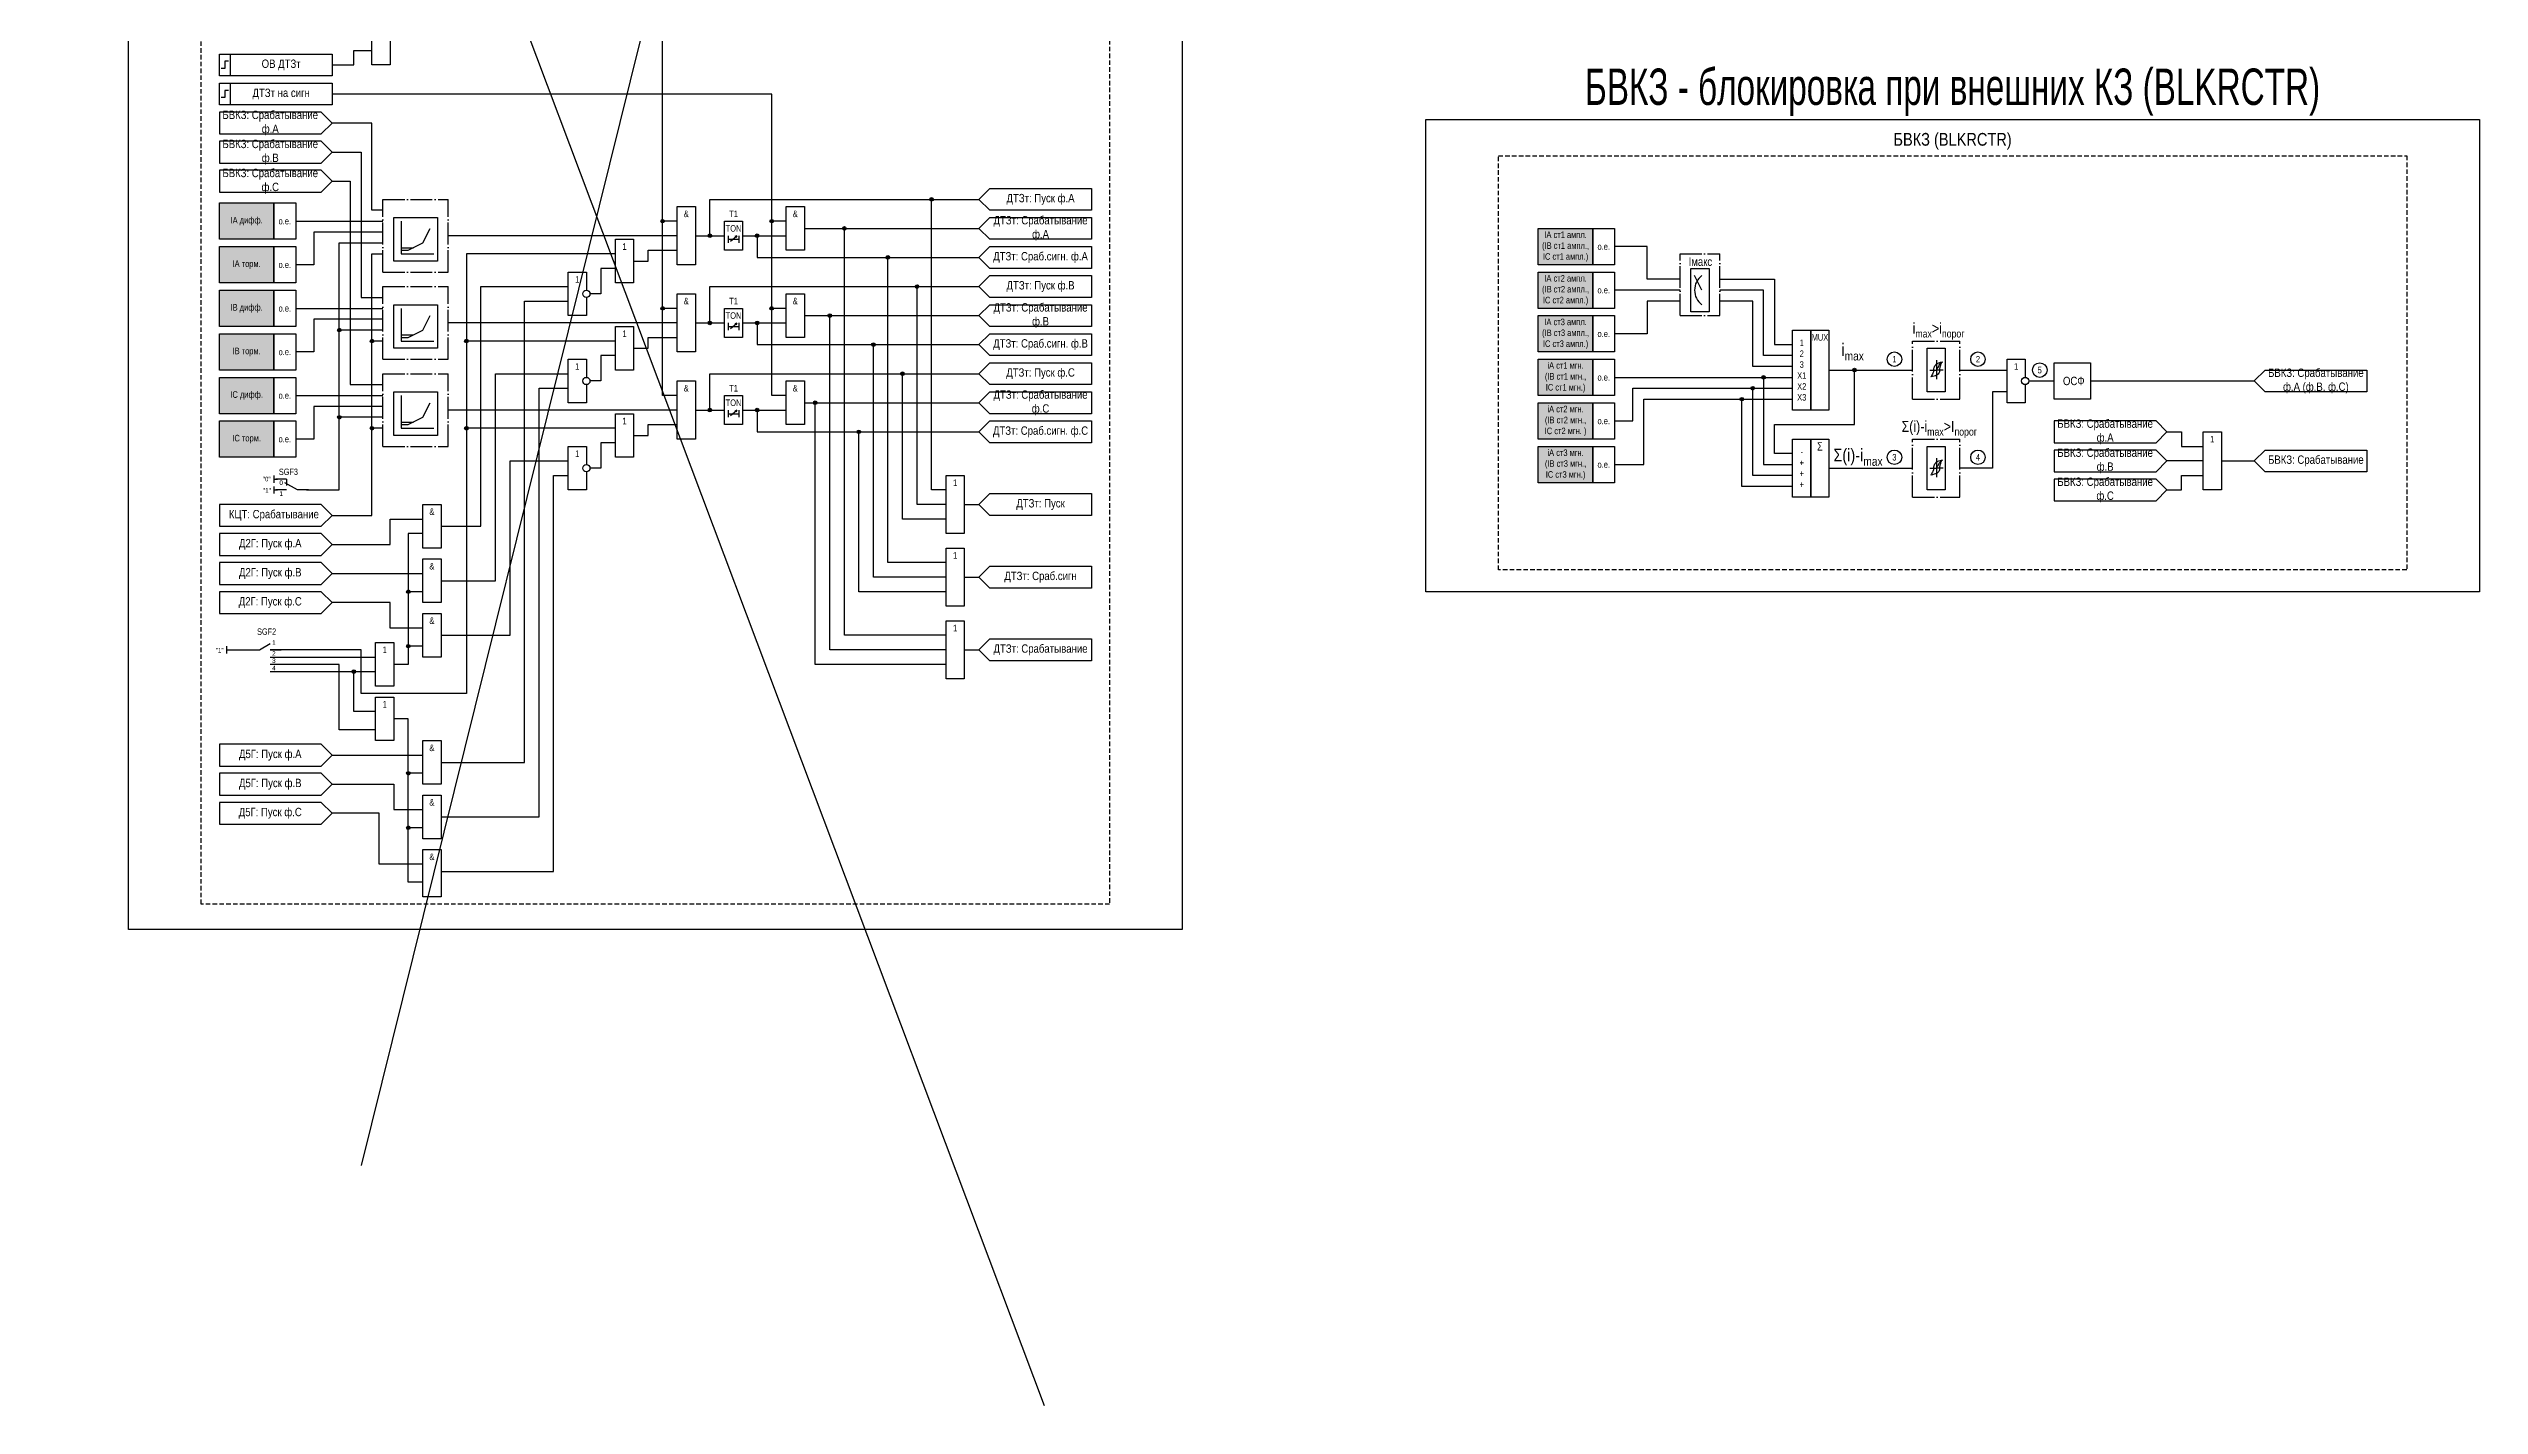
# Model space of a CAD drawing. Header units: millimetres. Extents: x -2824 to 4649, y -997 to 959.
# Drawn here: x 1333 to 2002, y -565 to -192 of the extents above; entities that cross this region are included whole.
import ezdxf
from ezdxf.enums import TextEntityAlignment as Align

# ---------------------------------------------------------------- set-up
doc = ezdxf.new("R2010")
doc.units = ezdxf.units.MM
doc.linetypes.add('ACAD_ISO04W100', pattern=[30, 24, -3, 0, -3])
doc.linetypes.add('штриховая2', pattern=[0.375, 0.25, -0.125])
doc.layers.add('TEXT', color=7, linetype='Continuous', lineweight=25)
doc.layers.add('Основная', color=7, linetype='Continuous')
doc.styles.add('1.8_Gost_RD', font='ARIALN.TTF', dxfattribs={"height": 1.8})
doc.styles.add('2.5_Gost_RD', font='ARIALN.TTF', dxfattribs={"height": 2.5})
doc.styles.add('3.5_Gost_RD', font='ARIALN.TTF', dxfattribs={"height": 3.5})
doc.styles.add('Вывод', font='ARIALN.TTF', dxfattribs={"height": 2.5})
doc.styles.add('Компонент', font='ARIALN.TTF', dxfattribs={"height": 3.5})

# ---------------------------------------------------------------- blocks, each defined once
blk = doc.blocks.new('*U44')
at = {"layer": 'Основная', "linetype": 'ACAD_ISO04W100', "ltscale": 0.25}
for p, q in [((0, 0), (18, 0)), ((0, -20), (0, 0)), ((18, -20), (18, 0)), ((0, -20), (18, -20))]:
    blk.add_line(p, q, dxfattribs=at)
at = {"layer": 'Основная', "style": 'Компонент'}
blk.add_attdef('ОУ', text='', height=3.5, dxfattribs=at).set_placement((18, 0), align=Align.MIDDLE_CENTER)
blk = doc.blocks.new('Точка')
at = {"ltscale": 100}
h = blk.add_hatch(color=256, dxfattribs=at)
h.dxf.hatch_style = 1
edge = h.paths.add_edge_path()
edge.add_arc((0, 0), 0.5, 0, 360)
blk.add_circle((0, 0), 0.5, dxfattribs=at)
blk = doc.blocks.new('*U30')
at = {"layer": 'Основная', "color": 0}
blk.add_line((0, 0), (6, 3.4), dxfattribs=at)
blk = doc.blocks.new('*U43')
at = {"layer": 'Основная', "color": 0}
for p, q in [((-9, 0), (-3, 0)), ((3, 0), (9, 0))]:
    blk.add_line(p, q, dxfattribs=at)
at = {"layer": 'Основная', "ltscale": 0.25}
blk.add_blockref('*U30', (-3, 0), dxfattribs=at)
at = {"layer": 'Основная'}
for tag, height, style, p in [('ОУ', 3.5, 'Компонент', (1, 10)), ('В2', 2.5, 'Вывод', (5, 4)), ('В1', 2.5, 'Вывод', (5, -2))]:
    blk.add_attdef(tag, text='', height=height, dxfattribs=dict(at, style=style)).set_placement(p, align=Align.MIDDLE_CENTER)
blk = doc.blocks.new('*U23')
at = {"layer": 'Основная', "linetype": 'ACAD_ISO04W100', "ltscale": 0.25}
for p, q in [((0, 0), (11, 0)), ((0, -17), (0, 0)), ((11, -17), (11, 0)), ((0, -17), (11, -17))]:
    blk.add_line(p, q, dxfattribs=at)
at = {"layer": 'Основная', "style": 'Компонент'}
blk.add_attdef('ОУ', text='', height=3.5, dxfattribs=at).set_placement((11, 0), align=Align.MIDDLE_CENTER)
blk = doc.blocks.new('*U48')
at = {"layer": 'Основная', "linetype": 'ACAD_ISO04W100', "ltscale": 0.25}
for p, q in [((0, 0), (13, 0)), ((0, -16), (0, 0)), ((13, -16), (13, 0)), ((0, -16), (13, -16))]:
    blk.add_line(p, q, dxfattribs=at)
at = {"layer": 'Основная', "style": 'Компонент'}
blk.add_attdef('ОУ', text='', height=3.5, dxfattribs=at).set_placement((11, -1), align=Align.MIDDLE_CENTER)
blk = doc.blocks.new('*U47')
at = {"layer": 'Основная', "linetype": 'ACAD_ISO04W100', "ltscale": 0.25}
for p, q in [((0, 0), (13, 0)), ((0, -16), (0, 0)), ((13, -16), (13, 0)), ((0, -16), (13, -16))]:
    blk.add_line(p, q, dxfattribs=at)
at = {"layer": 'Основная', "style": 'Компонент'}
blk.add_attdef('ОУ', text='', height=3.5, dxfattribs=at).set_placement((13, -2), align=Align.MIDDLE_CENTER)
blk = doc.blocks.new('*U32')
at = {"layer": 'Основная', "color": 0}
blk.add_line((0, 0), (7, 4), dxfattribs=at)
at = {"layer": 'Основная', "ltscale": 0.35}
blk.add_line((6, 6), (6, 2.5), dxfattribs=at)
blk = doc.blocks.new('*U33')
at = {"layer": 'Основная', "color": 0}
for p, q in [((-3, 6), (-9, 6)), ((-3, 0), (-9, 0)), ((9, 0), (3, 0))]:
    blk.add_line(p, q, dxfattribs=at)
at = {"layer": 'Основная', "ltscale": 0.25, "xscale": -1}
blk.add_blockref('*U32', (3, 0), dxfattribs=at)
at = {"layer": 'Основная'}
for tag, height, style, p in [('В1', 2.5, 'Вывод', (-14, 6)), ('В2', 2.5, 'Вывод', (-6, 4)), ('ОУ', 3.5, 'Компонент', (-2, 10)), ('В3', 2.5, 'Вывод', (-6, -2))]:
    blk.add_attdef(tag, text='', height=height, dxfattribs=dict(at, style=style)).set_placement(p, align=Align.MIDDLE_CENTER)

msp = doc.modelspace()

# ---------------------------------------------------------------- hatches: boundary and pattern name
at = {"ltscale": 100, "true_color": 0xf7941d}
h = msp.add_hatch(color=30, dxfattribs=at)
h.dxf.hatch_style = 1
h.paths.add_polyline_path([(1380, -234), (1395, -234), (1395, -244), (1380, -244)])
h = msp.add_hatch(color=30, dxfattribs=at)
h.dxf.hatch_style = 1
h.paths.add_polyline_path([(1380, -246), (1395, -246), (1395, -256), (1380, -256)])
h = msp.add_hatch(color=30, dxfattribs=at)
h.dxf.hatch_style = 1
h.paths.add_polyline_path([(1743, -241), (1758, -241), (1758, -251), (1743, -251)])
h = msp.add_hatch(color=30, dxfattribs=at)
h.dxf.hatch_style = 1
h.paths.add_polyline_path([(1743, -253), (1758, -253), (1758, -263), (1743, -263)])
h = msp.add_hatch(color=30, dxfattribs=at)
h.dxf.hatch_style = 1
h.paths.add_polyline_path([(1380, -258), (1395, -258), (1395, -268), (1380, -268)])
h = msp.add_hatch(color=30, dxfattribs=at)
h.dxf.hatch_style = 1
h.paths.add_polyline_path([(1743, -265), (1758, -265), (1758, -275), (1743, -275)])
h = msp.add_hatch(color=30, dxfattribs=at)
h.dxf.hatch_style = 1
h.paths.add_polyline_path([(1380, -270), (1395, -270), (1395, -280), (1380, -280)])
h = msp.add_hatch(color=30, dxfattribs=at)
h.dxf.hatch_style = 1
h.paths.add_polyline_path([(1743, -277), (1758, -277), (1758, -287), (1743, -287)])
h = msp.add_hatch(color=30, dxfattribs=at)
h.dxf.hatch_style = 1
h.paths.add_polyline_path([(1380, -282), (1395, -282), (1395, -292), (1380, -292)])
h = msp.add_hatch(color=30, dxfattribs=at)
h.dxf.hatch_style = 1
h.paths.add_polyline_path([(1380, -294), (1395, -294), (1395, -304), (1380, -304)])
h = msp.add_hatch(color=30, dxfattribs=at)
h.dxf.hatch_style = 1
h.paths.add_polyline_path([(1743, -289), (1758, -289), (1758, -299), (1743, -299)])
h = msp.add_hatch(color=30, dxfattribs=at)
h.dxf.hatch_style = 1
h.paths.add_polyline_path([(1743, -301), (1758, -301), (1758, -311), (1743, -311)])

# ---------------------------------------------------------------- linework, layer by layer
at = {"ltscale": 100}
for p, q in [((1589, 187), (1419, -499)), ((1333, 163), (1607, -565)), ((1395, -309), (1395, -311)), ((1395, -310), (1396, -310)), ((1395, -312), (1395, -314)), ((1395, -313), (1396, -313))]:
    msp.add_line(p, q, dxfattribs=at)
at = {"color": 7, "ltscale": 100}
for p, q in [((1520.7, -244.54), (1522.37, -243.05)), ((1522.37, -243.05), (1521.85, -243.27)), ((1522.37, -243.05), (1522.11, -243.52)), ((1788, -258), (1786, -254)), ((1520.7, -268.54), (1522.37, -267.05)), ((1522.37, -267.05), (1521.85, -267.27)), ((1522.37, -267.05), (1522.11, -267.52)), ((1520.7, -292.54), (1522.37, -291.05)), ((1522.37, -291.05), (1521.85, -291.27)), ((1522.37, -291.05), (1522.11, -291.52))]:
    msp.add_line(p, q, dxfattribs=at)
at = {"color": 6, "ltscale": 100}
msp.add_lwpolyline([(1355, -147), (1645, -147), (1645, -434), (1355, -434)], close=True, dxfattribs=at)
at = {"ltscale": 100}
for points in [[(1422, -180), (1427, -180), (1427, -196), (1422, -196)], [(1380, -193), (1383, -193), (1383, -199), (1380, -199)], [(1380, -193), (1411, -193), (1411, -199), (1380, -199)], [(1712, -211), (2002, -211), (2002, -341), (1712, -341)], [(1380, -234), (1395, -234), (1395, -244), (1380, -244)], [(1395, -234), (1401, -234), (1401, -244), (1395, -244)], [(1506, -235), (1511, -235), (1511, -251), (1506, -251)], [(1519, -239), (1524, -239), (1524, -247), (1519, -247)], [(1380, -246), (1395, -246), (1395, -256), (1380, -256)], [(1395, -246), (1401, -246), (1401, -256), (1395, -256)], [(1743, -241), (1758, -241), (1758, -251), (1743, -251)], [(1758, -241), (1764, -241), (1764, -251), (1758, -251)], [(1743, -253), (1758, -253), (1758, -263), (1743, -263)], [(1758, -253), (1764, -253), (1764, -263), (1758, -263)], [(1785, -252), (1790, -252), (1790, -264), (1785, -264)], [(1380, -258), (1395, -258), (1395, -268), (1380, -268)], [(1395, -258), (1401, -258), (1401, -268), (1395, -268)], [(1506, -259), (1511, -259), (1511, -275), (1506, -275)], [(1519, -263), (1524, -263), (1524, -271), (1519, -271)], [(1743, -265), (1758, -265), (1758, -275), (1743, -275)], [(1758, -265), (1764, -265), (1764, -275), (1758, -275)], [(1380, -270), (1395, -270), (1395, -280), (1380, -280)], [(1395, -270), (1401, -270), (1401, -280), (1395, -280)], [(1813, -269), (1818, -269), (1818, -291), (1813, -291)], [(1818, -269), (1823, -269), (1823, -291), (1818, -291)], [(1743, -277), (1758, -277), (1758, -287), (1743, -287)], [(1758, -277), (1764, -277), (1764, -287), (1758, -287)], [(1885, -278), (1895, -278), (1895, -288), (1885, -288)], [(1380, -282), (1395, -282), (1395, -292), (1380, -292)], [(1395, -282), (1401, -282), (1401, -292), (1395, -292)], [(1506, -283), (1511, -283), (1511, -299), (1506, -299)], [(1519, -287), (1524, -287), (1524, -295), (1519, -295)], [(1380, -294), (1395, -294), (1395, -304), (1380, -304)], [(1395, -294), (1401, -294), (1401, -304), (1395, -304)], [(1743, -289), (1758, -289), (1758, -299), (1743, -299)], [(1758, -289), (1764, -289), (1764, -299), (1758, -299)], [(1743, -301), (1758, -301), (1758, -311), (1743, -311)], [(1758, -301), (1764, -301), (1764, -311), (1758, -311)], [(1813, -299), (1818, -299), (1818, -315), (1813, -315)], [(1818, -299), (1823, -299), (1823, -315), (1818, -315)], [(1926, -297), (1931, -297), (1931, -313), (1926, -313)], [(1580, -309), (1585, -309), (1585, -325), (1580, -325)], [(1580, -329), (1585, -329), (1585, -345), (1580, -345)], [(1580, -349), (1585, -349), (1585, -365), (1580, -365)]]:
    msp.add_lwpolyline(points, close=True, dxfattribs=at)
for points in [[(1506, -239), (1502, -239), (1502, -174)], [(1411, -196), (1417, -196), (1417, -192), (1422, -192)], [(1536, -239), (1532, -239), (1532, -204), (1411, -204)], [(1425, -236), (1422, -236), (1422, -212), (1411, -212)], [(1411, -220), (1419, -220), (1419, -260), (1425, -260)], [(1411, -228), (1416, -228), (1416, -284), (1425, -284)], [(1515, -243), (1515, -233), (1589, -233)], [(1580, -313), (1576, -313), (1576, -233)], [(1430, -239), (1430, -248)], [(1506, -263), (1502, -263), (1502, -239)], [(1536, -263), (1532, -263), (1532, -239)], [(1425, -242), (1406, -242), (1406, -251), (1401, -251)], [(1404, -313), (1413, -313), (1413, -245), (1425, -245)], [(1430, -247), (1432, -247), (1436, -245), (1438, -241)], [(1430, -246.31), (1433.39, -246.31)], [(1506, -243), (1443, -243)], [(1494, -250), (1498, -250), (1498, -247), (1506, -247)], [(1520, -243), (1520, -245)], [(1520, -244), (1523, -244)], [(1523, -243), (1523, -245)], [(1524, -243), (1536, -243)], [(1528, -243), (1528, -249), (1589, -249)], [(1541, -241), (1589, -241)], [(1580, -353), (1552, -353), (1552, -241)], [(1782, -255), (1773, -255), (1773, -246), (1764, -246)], [(1489, -248), (1448, -248), (1448, -369), (1419, -369), (1419, -357), (1394, -357)], [(1411, -320), (1422, -320), (1422, -248), (1425, -248)], [(1430, -248), (1439, -248)], [(1489, -252), (1485, -252), (1485, -259), (1482, -259)], [(1580, -333), (1564, -333), (1564, -249)], [(1441, -323), (1452, -323), (1452, -257), (1476, -257)], [(1515, -267), (1515, -257), (1589, -257)], [(1580, -317), (1572, -317), (1572, -257)], [(1782, -258), (1769, -258), (1769, -258), (1764, -258)], [(1793, -255), (1808, -255), (1808, -273), (1813, -273)], [(1813, -276), (1805, -276), (1805, -258), (1793, -258)], [(1425, -266), (1406, -266), (1406, -275), (1401, -275)], [(1430, -263), (1430, -272)], [(1430, -271), (1432, -271), (1436, -269), (1438, -265)], [(1441, -388), (1464, -388), (1464, -261), (1476, -261)], [(1506, -267), (1443, -267)], [(1506, -287), (1502, -287), (1502, -263)], [(1520, -267), (1520, -269)], [(1523, -267), (1523, -269)], [(1524, -267), (1536, -267)], [(1528, -267), (1528, -273), (1589, -273)], [(1536, -287), (1532, -287), (1532, -263)], [(1541, -265), (1589, -265)], [(1580, -357), (1548, -357), (1548, -265)], [(1782, -261), (1773, -261), (1773, -270), (1764, -270)], [(1813, -279), (1802, -279), (1802, -261), (1793, -261)], [(1425, -269), (1413, -269)], [(1425, -272), (1422, -272)], [(1430, -270.31), (1433.39, -270.31)], [(1430, -272), (1439, -272)], [(1489, -272), (1448, -272)], [(1494, -274), (1498, -274), (1498, -271), (1506, -271)], [(1520, -268), (1523, -268)], [(1580, -337), (1560, -337), (1560, -273)], [(1489, -276), (1485, -276), (1485, -283), (1482, -283)], [(1813, -303), (1808, -303), (1808, -295), (1830, -295), (1830, -280)], [(1823, -280), (1846, -280)], [(1859, -280), (1872, -280)], [(1430, -287), (1430, -296)], [(1441, -338), (1456, -338), (1456, -281), (1476, -281)], [(1441, -403), (1468, -403), (1468, -285), (1476, -285)], [(1515, -291), (1515, -281), (1589, -281)], [(1580, -321), (1568, -321), (1568, -281)], [(1764, -282), (1813, -282)], [(1764, -294), (1769, -294), (1769, -285), (1813, -285)], [(1813, -309), (1802, -309), (1802, -285)], [(1805, -282), (1805, -306), (1813, -306)], [(1872, -286), (1868, -286), (1868, -307), (1859, -307)], [(1878, -283), (1885, -283)], [(1895, -283), (1940, -283)], [(1425, -290), (1406, -290), (1406, -299), (1401, -299)], [(1425, -293), (1413, -293)], [(1430, -295), (1432, -295), (1436, -293), (1438, -289)], [(1430, -294.31), (1433.39, -294.31)], [(1506, -291), (1443, -291)], [(1520, -291), (1520, -293)], [(1520, -292), (1523, -292)], [(1523, -291), (1523, -293)], [(1524, -291), (1536, -291)], [(1528, -291), (1528, -297), (1589, -297)], [(1541, -289), (1589, -289)], [(1580, -361), (1544, -361), (1544, -289)], [(1764, -306), (1772, -306), (1772, -288), (1813, -288)], [(1813, -312), (1799, -312), (1799, -288)], [(1425, -296), (1422, -296)], [(1430, -296), (1439, -296)], [(1489, -296), (1448, -296)], [(1489, -300), (1485, -300), (1485, -307), (1482, -307)], [(1494, -298), (1498, -298), (1498, -295), (1506, -295)], [(1580, -341), (1556, -341), (1556, -297)], [(1916, -297), (1920, -297), (1920, -301), (1926, -301)], [(1441, -353), (1460, -353), (1460, -305), (1476, -305)], [(1823, -307), (1846, -307)], [(1926, -305), (1916, -305)], [(1931, -305), (1940, -305)], [(1441, -418), (1472, -418), (1472, -309), (1476, -309)], [(1916, -313), (1920, -313), (1920, -309), (1926, -309)], [(1411, -328), (1427, -328), (1427, -321), (1436, -321)], [(1585, -317), (1589, -317)], [(1436, -325), (1432, -325), (1432, -361), (1428, -361)], [(1411, -336), (1436, -336)], [(1436, -341), (1432, -341)], [(1585, -337), (1589, -337)], [(1436, -351), (1427, -351), (1427, -344), (1411, -344)], [(1382, -357), (1391, -357)], [(1394, -359), (1423, -359)], [(1423, -379), (1413, -379), (1413, -361), (1394, -361)], [(1436, -356), (1432, -356)], [(1585, -357), (1589, -357)], [(1394, -363), (1423, -363)], [(1423, -374), (1417, -374), (1417, -363)], [(1436, -421), (1432, -421), (1432, -376), (1428, -376)], [(1411, -386), (1436, -386)], [(1411, -394), (1428, -394), (1428, -401), (1436, -401)], [(1436, -391), (1432, -391)], [(1436, -416), (1424, -416), (1424, -402), (1411, -402)], [(1436, -406), (1432, -406)], [(1436, -421), (1432, -421)]]:
    msp.add_lwpolyline(points, dxfattribs=at)
at = {"lineweight": 30, "ltscale": 100}
msp.add_lwpolyline([(1382.5, -195), (1381.5, -195), (1381.5, -197), (1380.5, -197)], dxfattribs=at)
at = {"ltscale": 100}
for centre in [(1841, -277), (1864, -277), (1881, -280), (1841, -304), (1864, -304)]:
    msp.add_circle(centre, 2, dxfattribs=at)
at = {"color": 7, "ltscale": 100}
msp.add_arc((1791, -258), 5, 126.8699, 233.1301, dxfattribs=at)
at = {"layer": 'Основная', "color": 7, "ltscale": 100}
for p, q in [((1401, -239), (1425, -239)), ((1401, -263), (1425, -263)), ((1850.79, -280), (1852.6, -280)), ((1854.42, -280), (1852.6, -280)), ((1401, -287), (1425, -287)), ((1850.79, -307), (1852.6, -307)), ((1854.42, -307), (1852.6, -307))]:
    msp.add_line(p, q, dxfattribs=at)
at = {"layer": 'Основная', "ltscale": 100}
for p, q in [((1428, -239.5), (1428, -238)), ((1428, -238), (1440, -238)), ((1428, -247), (1428, -239)), ((1440, -238), (1440, -244)), ((1428, -250), (1428, -247)), ((1440, -244), (1440, -250)), ((1440, -250), (1428, -250)), ((1428, -263.5), (1428, -262)), ((1428, -262), (1440, -262)), ((1428, -271), (1428, -263)), ((1440, -262), (1440, -268)), ((1428, -274), (1428, -271)), ((1440, -274), (1428, -274)), ((1440, -268), (1440, -274)), ((1850, -275.5), (1850, -274)), ((1850, -274), (1855, -274)), ((1855, -274), (1855, -280)), ((1850, -283), (1850, -275)), ((1855, -280), (1855, -286)), ((1428, -287.5), (1428, -286)), ((1428, -286), (1440, -286)), ((1428, -295), (1428, -287)), ((1440, -286), (1440, -292)), ((1850, -286), (1850, -283)), ((1855, -286), (1850, -286)), ((1440, -292), (1440, -298)), ((1428, -298), (1428, -295)), ((1440, -298), (1428, -298)), ((1850, -302.5), (1850, -301)), ((1850, -301), (1855, -301)), ((1855, -301), (1855, -307)), ((1850, -310), (1850, -302)), ((1855, -307), (1855, -313)), ((1850, -313), (1850, -310)), ((1855, -313), (1850, -313)), ((1382, -356), (1382, -358))]:
    msp.add_line(p, q, dxfattribs=at)
at = {"layer": 'Основная'}
for p, q in [((1852.6, -277.28), (1852.6, -282.48)), ((1852.6, -304.28), (1852.6, -309.48))]:
    msp.add_line(p, q, dxfattribs=at)
at = {"layer": 'Основная', "linetype": 'штриховая2', "ltscale": 5}
for points in [[(1375, -161), (1625, -161), (1625, -427), (1375, -427)], [(1732, -221), (1982, -221), (1982, -335), (1732, -335)]]:
    msp.add_lwpolyline(points, close=True, dxfattribs=at)
at = {"layer": 'Основная', "ltscale": 100}
for points in [[(1380, -201), (1383, -201), (1383, -207), (1380, -207)], [(1380, -201), (1411, -201), (1411, -207), (1380, -207)], [(1380, -209), (1380, -215), (1408, -215), (1411, -212), (1408, -209)], [(1380, -217), (1380, -223), (1408, -223), (1411, -220), (1408, -217)], [(1380, -225), (1380, -231), (1408, -231), (1411, -228), (1408, -225)], [(1620, -230), (1620, -236), (1592, -236), (1589, -233), (1592, -230)], [(1536, -235), (1541, -235), (1541, -247), (1536, -247)], [(1620, -238), (1620, -244), (1592, -244), (1589, -241), (1592, -238)], [(1489, -244), (1494, -244), (1494, -256), (1489, -256)], [(1620, -246), (1620, -252), (1592, -252), (1589, -249), (1592, -246)], [(1620, -254), (1620, -260), (1592, -260), (1589, -257), (1592, -254)], [(1536, -259), (1541, -259), (1541, -271), (1536, -271)], [(1620, -262), (1620, -268), (1592, -268), (1589, -265), (1592, -262)], [(1489, -268), (1494, -268), (1494, -280), (1489, -280)], [(1620, -270), (1620, -276), (1592, -276), (1589, -273), (1592, -270)], [(1620, -278), (1620, -284), (1592, -284), (1589, -281), (1592, -278)], [(1971, -280), (1971, -286), (1943, -286), (1940, -283), (1943, -280)], [(1536, -283), (1541, -283), (1541, -295), (1536, -295)], [(1620, -286), (1620, -292), (1592, -292), (1589, -289), (1592, -286)], [(1489, -292), (1494, -292), (1494, -304), (1489, -304)], [(1620, -294), (1620, -300), (1592, -300), (1589, -297), (1592, -294)], [(1885, -294), (1885, -300), (1913, -300), (1916, -297), (1913, -294)], [(1885, -302), (1885, -308), (1913, -308), (1916, -305), (1913, -302)], [(1971, -302), (1971, -308), (1943, -308), (1940, -305), (1943, -302)], [(1620, -314), (1620, -320), (1592, -320), (1589, -317), (1592, -314)], [(1885, -310), (1885, -316), (1913, -316), (1916, -313), (1913, -310)], [(1380, -317), (1380, -323), (1408, -323), (1411, -320), (1408, -317)], [(1436, -317), (1441, -317), (1441, -329), (1436, -329)], [(1380, -325), (1380, -331), (1408, -331), (1411, -328), (1408, -325)], [(1380, -333), (1380, -339), (1408, -339), (1411, -336), (1408, -333)], [(1436, -332), (1441, -332), (1441, -344), (1436, -344)], [(1620, -334), (1620, -340), (1592, -340), (1589, -337), (1592, -334)], [(1380, -341), (1380, -347), (1408, -347), (1411, -344), (1408, -341)], [(1436, -347), (1441, -347), (1441, -359), (1436, -359)], [(1620, -354), (1620, -360), (1592, -360), (1589, -357), (1592, -354)], [(1423, -355), (1428, -355), (1428, -367), (1423, -367)], [(1423, -370), (1428, -370), (1428, -382), (1423, -382)], [(1380, -383), (1380, -389), (1408, -389), (1411, -386), (1408, -383)], [(1436, -382), (1441, -382), (1441, -394), (1436, -394)], [(1380, -391), (1380, -397), (1408, -397), (1411, -394), (1408, -391)], [(1380, -399), (1380, -405), (1408, -405), (1411, -402), (1408, -399)], [(1436, -397), (1441, -397), (1441, -409), (1436, -409)], [(1436, -412), (1441, -412), (1441, -425), (1436, -425)]]:
    msp.add_lwpolyline(points, close=True, dxfattribs=at)
at = {"layer": 'Основная', "lineweight": 30, "ltscale": 100}
msp.add_lwpolyline([(1382.5, -203), (1381.5, -203), (1381.5, -205), (1380.5, -205)], dxfattribs=at)
at = {"layer": 'Основная', "ltscale": 100}
for points in [[(1511, -243), (1519, -243), (1519, -243), (1519, -243)], [(1481, -260), (1481, -265), (1476, -265), (1476, -253), (1481, -253), (1481, -258)], [(1511, -267), (1519, -267), (1519, -267), (1519, -267)], [(1481, -284), (1481, -289), (1476, -289), (1476, -277), (1481, -277), (1481, -282)], [(1877, -284), (1877, -289), (1872, -289), (1872, -277), (1877, -277), (1877, -282)], [(1511, -291), (1519, -291), (1519, -291), (1519, -291)], [(1481, -308), (1481, -313), (1476, -313), (1476, -301), (1481, -301), (1481, -306)]]:
    msp.add_lwpolyline(points, dxfattribs=at)
for centre in [(1481, -259), (1481, -283), (1877, -283), (1481, -307)]:
    msp.add_circle(centre, 1, dxfattribs=at)
at = {"layer": 'Основная'}
for points in [[(1851.8, -280.08), (1851.6, -280.87), (1851, -281.88)], [(1853.48, -280.08), (1853.25, -280.87), (1852.76, -281.33), (1851, -281.88)], [(1851.8, -280.08), (1851.95, -279.29), (1852.44, -278.46), (1854.2, -277.74)], [(1852.6, -280), (1853, -279.28), (1853.47, -278.4), (1854.2, -277.74)], [(1853.48, -280.08), (1853.6, -279.29), (1853.81, -278.46), (1854.2, -277.74)], [(1851.8, -307.08), (1851.6, -307.87), (1851, -308.88)], [(1853.48, -307.08), (1853.25, -307.87), (1852.76, -308.33), (1851, -308.88)], [(1851.8, -307.08), (1851.95, -306.29), (1852.44, -305.46), (1854.2, -304.74)], [(1852.6, -307), (1853, -306.28), (1853.47, -305.4), (1854.2, -304.74)], [(1853.48, -307.08), (1853.6, -306.29), (1853.81, -305.46), (1854.2, -304.74)]]:
    msp.add_spline(points, degree=3, dxfattribs=at)

# ---------------------------------------------------------------- block references
at = {"color": 3, "ltscale": 0.25, "xscale": 0.5, "yscale": 0.5, "zscale": 0.5}
msp.add_blockref('*U43', (1392.5, -357), dxfattribs=at).add_auto_attribs({'ОУ': 'SGF2', 'В1': '2', 'В2': '1'})
at = {"layer": 'Основная', "ltscale": 0.25}
for name, p in [('*U44', (1425, -233)), ('*U23', (1782, -248)), ('*U44', (1425, -257)), ('*U48', (1846, -272)), ('*U44', (1425, -281)), ('*U47', (1846, -299))]:
    msp.add_blockref(name, p, dxfattribs=at)
at = {"layer": 'Основная', "ltscale": 100}
for p in [(1576, -233), (1502, -239), (1532, -239), (1552, -241), (1515, -243), (1528, -243), (1564, -249), (1572, -257), (1502, -263), (1515, -267), (1528, -267), (1532, -263), (1548, -265), (1413, -269), (1422, -272), (1448, -272), (1560, -273), (1568, -281), (1830, -280), (1799, -288), (1802, -285), (1805, -282), (1413, -293), (1515, -291), (1528, -291), (1544, -289), (1422, -296), (1448, -296), (1556, -297), (1432, -341), (1432, -356), (1417, -363), (1432, -391), (1432, -406)]:
    msp.add_blockref('Точка', p, dxfattribs=at)
at = {"layer": 'Основная', "ltscale": 0.25, "xscale": 0.5, "yscale": 0.5, "zscale": 0.5}
msp.add_blockref('*U33', (1400, -313), dxfattribs=at).add_auto_attribs({'ОУ': 'SGF3', 'В1': '"0"', 'В2': '0', 'В3': '1'})

# ---------------------------------------------------------------- texts
at = {"color": 30, "ltscale": 100, "attachment_point": 5, "style": '3.5_Gost_RD'}
for s, insert, char_height, width in [('{\\W0.8;\\C3;БВКЗ - блокировка при внешних КЗ (BLKRCTR)}', (1857, -203.5), 10, 290), ('\\pt108.5;БВКЗ (BLKRCTR)', (1857, -217), 3.5, 250)]:
    msp.add_mtext(s, dxfattribs=dict(at, insert=insert, char_height=char_height, width=width))
at = {"ltscale": 100, "attachment_point": 5}
for s, insert, char_height, width, style in [('IA дифф.', (1387.5, -239), 1.8, 15, '1.8_Gost_RD'), ('о.е.', (1398, -239), 1.8, 6, '1.8_Gost_RD'), ('TON', (1521.5, -241), 1.8, 5, '2.5_Gost_RD'), ('T1', (1521.5, -237), 1.8, 5, '2.5_Gost_RD'), ('IA ст1 ампл.\\P(IB ст1 ампл., IC ст1 ампл.)', (1750.5, -246), 1.8, 15, '1.8_Gost_RD'), ('о.е.', (1761, -246), 1.8, 6, '1.8_Gost_RD'), ('IA торм.', (1387.5, -251), 1.8, 15, '1.8_Gost_RD'), ('о.е.', (1398, -251), 1.8, 6, '1.8_Gost_RD'), ('IA ст2 ампл.\\P(IB ст2 ампл., IC ст2 ампл.)', (1750.5, -258), 1.8, 15, '1.8_Gost_RD'), ('T1', (1521.5, -261), 1.8, 5, '2.5_Gost_RD'), ('о.е.', (1761, -258), 1.8, 6, '1.8_Gost_RD'), ('IB дифф.', (1387.5, -263), 1.8, 15, '1.8_Gost_RD'), ('о.е.', (1398, -263), 1.8, 6, '1.8_Gost_RD'), ('TON', (1521.5, -265), 1.8, 5, '2.5_Gost_RD'), ('IA ст3 ампл.\\P(IB ст3 ампл., IC ст3 ампл.)', (1750.5, -270), 1.8, 15, '1.8_Gost_RD'), ('IB торм.', (1387.5, -275), 1.8, 15, '1.8_Gost_RD'), ('о.е.', (1761, -270), 1.8, 6, '1.8_Gost_RD'), ('1', (1815.5, -272.5), 1.8, 5, '2.5_Gost_RD'), ('MUX', (1820.5, -271), 1.8, 5, '2.5_Gost_RD'), ('\\A1;i{\\H0.7x;\\S^ max;}', (1829.5, -275), 3.5, 5, '2.5_Gost_RD'), ('о.е.', (1398, -275), 1.8, 6, '1.8_Gost_RD'), ('iA ст1 мгн.\\P(IB ст1 мгн., \\PIC ст1 мгн.)', (1750.5, -282), 1.8, 15, '1.8_Gost_RD'), ('X1', (1815.5, -281.5), 1.8, 5, '2.5_Gost_RD'), ('3', (1815.5, -278.5), 1.8, 5, '2.5_Gost_RD'), ('2', (1815.5, -275.5), 1.8, 5, '2.5_Gost_RD'), ('1', (1841, -277), 1.8, 4, '2.5_Gost_RD'), ('2', (1864, -277), 1.8, 4, '2.5_Gost_RD'), ('5', (1881, -280), 1.8, 4, '2.5_Gost_RD'), ('IC дифф.', (1387.5, -287), 1.8, 15, '1.8_Gost_RD'), ('о.е.', (1398, -287), 1.8, 6, '1.8_Gost_RD'), ('T1', (1521.5, -285), 1.8, 5, '2.5_Gost_RD'), ('о.е.', (1761, -282), 1.8, 6, '1.8_Gost_RD'), ('X2', (1815.5, -284.5), 1.8, 5, '2.5_Gost_RD'), ('X3', (1815.5, -287.5), 1.8, 5, '2.5_Gost_RD'), (' ОСФ', (1890, -283), 2.3, 10, '2.5_Gost_RD'), ('TON', (1521.5, -289), 1.8, 5, '2.5_Gost_RD'), ('iA ст2 мгн.\\P(IB ст2 мгн., \\PIC ст2 мгн. )', (1750.5, -294), 1.8, 15, '1.8_Gost_RD'), ('о.е.', (1761, -294), 1.8, 6, '1.8_Gost_RD'), ('IC торм.', (1387.5, -299), 1.8, 15, '1.8_Gost_RD'), ('о.е.', (1398, -299), 1.8, 6, '1.8_Gost_RD'), ('Σ', (1820.5, -301), 2.3, 5, '2.5_Gost_RD'), ('iA ст3 мгн.\\P(IB ст3 мгн.,\\PIC ст3 мгн.)', (1750.5, -306), 1.8, 15, '1.8_Gost_RD'), ('о.е.', (1761, -306), 1.8, 6, '1.8_Gost_RD'), ('+', (1815.5, -305.5), 1.8, 5, '2.5_Gost_RD'), ('-', (1815.5, -302.5), 1.8, 5, '2.5_Gost_RD'), ('\\A1;Σ(i)-i{\\H0.7x;\\S^ max;}', (1831, -304), 3.5, 5, '2.5_Gost_RD'), ('3', (1841, -304), 1.8, 4, '2.5_Gost_RD'), ('4', (1864, -304), 1.8, 4, '2.5_Gost_RD'), ('+', (1815.5, -308.5), 1.8, 5, '2.5_Gost_RD'), ('+', (1815.5, -311.5), 1.8, 5, '2.5_Gost_RD')]:
    msp.add_mtext(s, dxfattribs=dict(at, insert=insert, char_height=char_height, width=width, style=style))
at = {"color": 7, "ltscale": 100, "insert": (1783, -249), "char_height": 2.3, "attachment_point": 1, "style": '1.8_Gost_RD'}
msp.add_mtext_dynamic_manual_height_columns('\\pi1.36569;Iмакс', width=11, gutter_width=17.5, heights=[0], dxfattribs=at)
at = {"ltscale": 100, "insert": (1392, -312.5), "char_height": 1.25, "attachment_point": 1, "style": '3.5_Gost_RD'}
msp.add_mtext_dynamic_manual_height_columns('"1"', width=2, gutter_width=17.5, heights=[0], dxfattribs=at)
at = {"layer": 'TEXT', "ltscale": 100, "char_height": 1.25, "width": 2, "attachment_point": 5, "style": '2.5_Gost_RD'}
for s, insert in [('3', (1395, -360)), ('4', (1395, -362))]:
    msp.add_mtext(s, dxfattribs=dict(at, insert=insert))
at = {"layer": 'Основная', "color": 0, "ltscale": 100, "char_height": 2.3, "attachment_point": 5, "style": '2.5_Gost_RD'}
for s, insert, width in [('{\\C256;ОВ ДТЗт}', (1397, -196), 28), ('{\\C256;БВКЗ: Срабатывание ф.А}', (1394, -212), 28), ('{\\C256;БВКЗ: Срабатывание ф.В}', (1394, -220), 28), ('{\\C256;БВКЗ: Срабатывание ф.С}', (1394, -228), 28), ('{\\C256;ДТЗт: Пуск ф.А}', (1606, -233), 28), ('{\\C256;ДТЗт: Срабатывание ф.А}', (1606, -241), 28), ('{\\C256;ДТЗт: Пуск ф.В}', (1606, -257), 28), ('{\\C256;ДТЗт: Срабатывание ф.В}', (1606, -265), 28), ('{\\C256;ДТЗт: Пуск ф.С}', (1606, -281), 28), ('{\\C256;БВКЗ: Срабатывание ф.А (ф.В, ф.С)}', (1957, -283), 28), ('{\\C256;ДТЗт: Срабатывание ф.С}', (1606, -289), 28), ('{\\C256;БВКЗ: Срабатывание ф.А}', (1899, -297), 28), ('{\\C256;БВКЗ: Срабатывание ф.В}', (1899, -305), 28), ('{\\C256;БВКЗ: Срабатывание}', (1957, -305), 28), ('{\\C256;БВКЗ: Срабатывание ф.С}', (1899, -313), 28), ('{\\C256;КЦТ: Срабатывание}', (1395, -320), 26.5083), ('{\\C256;ДТЗт: Пуск}', (1606, -317), 28), ('{\\C256;Д2Г: Пуск ф.А}', (1394, -328), 28), ('{\\C256;Д2Г: Пуск ф.B}', (1394, -336), 28), ('{\\C256;Д2Г: Пуск ф.C}', (1394, -344), 28), ('{\\C256;ДТЗт: Срабатывание}', (1606, -357), 28), ('{\\C256;Д5Г: Пуск ф.А}', (1394, -386), 28), ('{\\C256;Д5Г: Пуск ф.B}', (1394, -394), 28), ('{\\C256;Д5Г: Пуск ф.C}', (1394, -402), 28)]:
    msp.add_mtext(s, dxfattribs=dict(at, insert=insert, width=width))
at = {"layer": 'Основная', "ltscale": 100, "attachment_point": 5, "style": '2.5_Gost_RD'}
for s, insert, char_height, width in [('ДТЗт на сигн', (1397, -204), 2.3, 28), ('&', (1508.5, -237), 1.8, 5), ('&', (1538.5, -237), 1.8, 5), ('1', (1491.5, -246), 1.8, 5), ('ДТЗт: Сраб.сигн. ф.А', (1606, -249), 2.3, 28), ('1', (1478.5, -255), 1.8, 5), ('&', (1508.5, -261), 1.8, 5), ('&', (1538.5, -261), 1.8, 5), ('1', (1491.5, -270), 1.8, 5), ('ДТЗт: Сраб.сигн. ф.В', (1606, -273), 2.3, 28), ('1', (1478.5, -279), 1.8, 5), ('1', (1874.5, -279), 1.8, 5), ('&', (1508.5, -285), 1.8, 5), ('&', (1538.5, -285), 1.8, 5), ('1', (1491.5, -294), 1.8, 5), ('ДТЗт: Сраб.сигн. ф.С', (1606, -297), 2.3, 28), ('1', (1928.5, -299), 1.8, 5), ('1', (1478.5, -303), 1.8, 5), ('1', (1582.5, -311), 1.8, 5), ('&', (1438.5, -319), 1.8, 5), ('&', (1438.5, -334), 1.8, 5), ('1', (1582.5, -331), 1.8, 5), ('ДТЗт: Сраб.сигн', (1606, -337), 2.3, 28), ('&', (1438.5, -349), 1.8, 5), ('1', (1582.5, -351), 1.8, 5), ('1', (1425.5, -357), 1.8, 5), ('1', (1425.5, -372), 1.8, 5), ('&', (1438.5, -384), 1.8, 5), ('&', (1438.5, -399), 1.8, 5), ('&', (1438.5, -414), 1.8, 5)]:
    msp.add_mtext(s, dxfattribs=dict(at, insert=insert, char_height=char_height, width=width))
at = {"layer": 'Основная', "color": 7, "ltscale": 100, "char_height": 3, "attachment_point": 1, "style": '1.8_Gost_RD'}
for s, insert in [('\\A1;{\\C256;i\\H0.7x;\\S^ max;\\H1.42857x;>i\\H0.7x;\\S^ порог;}', (1846, -267)), ('\\A1;{\\C256;Σ(i)-i\\H0.7x;\\S^ max;\\H1.42857x;>I\\H0.7x;\\S^ порог;}', (1843, -294))]:
    msp.add_mtext_dynamic_manual_height_columns(s, width=4, gutter_width=17.5, heights=[0], dxfattribs=dict(at, insert=insert))
at = {"layer": 'Основная', "ltscale": 100, "insert": (1379, -356.5), "char_height": 1.25, "attachment_point": 1, "style": '3.5_Gost_RD'}
msp.add_mtext_dynamic_manual_height_columns('"1"', width=2, gutter_width=17.5, heights=[0], dxfattribs=at)

doc.saveas('drawing.dxf')
